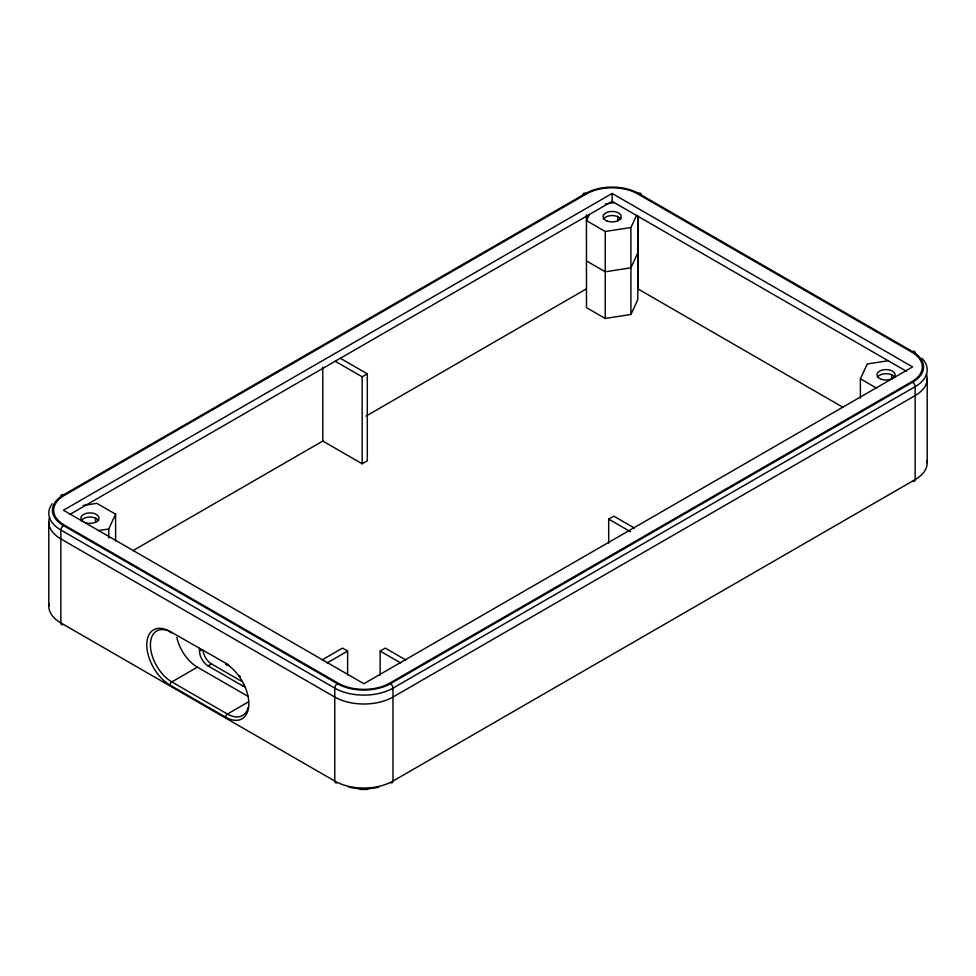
<?xml version="1.0" encoding="UTF-8"?>
<svg xmlns="http://www.w3.org/2000/svg" width="976" height="976" viewBox="0 0 976 976"><rect width="100%" height="100%" fill="white"/><g stroke="black" fill="none" stroke-linecap="round" stroke-linejoin="round"><path stroke-width="1.46" d="M48.8 606.12L48.8 522.099M927.2 462.795L927.2 378.773M108.726 537.947L108.726 528.992L115.607 514.181L96.819 503.335L83.228 505.446M589.309 214.537L586.478 220.649L605.254 231.483L630.911 227.518L636.511 215.44M637.779 253.004L630.911 267.814L605.254 271.792L586.478 260.946M586.442 214.866L586.478 307.623L605.254 318.469L630.911 314.492L637.779 299.681L637.779 215.696M860.393 398.196L860.393 378.786L867.274 363.975L888.197 360.742M60.854 496.406A3.636 2.098 60 0 1 63.428 494.917L585.588 193.455A37.527 21.667 0 0 1 638.658 193.455A3.636 2.098 -60 0 1 641.22 194.675M612.123 193.455L63.428 510.241L363.877 683.712L912.572 366.915L612.123 193.455L612.123 201.361L69.674 514.535M335.207 361.242L362.169 376.809L367.305 373.845L367.305 460.818L362.169 463.783L322.8 441.054L132.87 550.708M366.183 416.008L586.442 288.835M171.91 632.436L171.813 632.497A2.562 1.488 -60 0 1 169.995 631.448A32.83 18.959 60 0 0 146.778 644.855A32.83 18.959 60 0 0 169.995 685.067L225.627 717.189A32.83 18.959 60 0 0 248.843 703.781A32.83 18.959 60 0 0 225.627 663.57A2.562 1.488 -60 0 0 227.445 664.619A30.268 17.47 60 0 1 229.006 665.583M245.476 686.811A12.102 6.991 60 0 1 242.329 685.689L208.083 665.913A12.102 6.991 60 0 1 199.519 651.09L201.446 649.979M248.392 696.596L197.384 667.157L171.813 681.919A2.562 1.488 -60 0 0 169.995 685.067M208.083 665.913L211.511 663.936L241.462 681.236M227.847 664.388L169.995 631.448M242.329 685.689L244.037 684.701M248.526 701.866L227.445 714.042A2.562 1.488 -60 0 0 225.627 717.189M321.934 659.983L342.478 648.125L347.615 651.09L347.615 675.087M327.07 662.948L347.615 651.09M380.14 675.087L380.14 651.09L385.276 648.125L405.821 659.983M608.695 543.132L608.695 519.134L613.831 516.17L634.376 528.028M63.428 494.917A37.527 21.667 0 0 0 63.428 525.564L337.342 683.712A37.527 21.667 0 0 0 390.412 683.712L912.572 382.238A37.527 21.667 0 0 0 912.572 351.592L638.658 193.455M605.401 203.972L614.27 202.593M98.271 530.615L108.726 528.992M367.745 789.45L359.998 789.45M612.123 201.361L906.509 371.319M860.393 378.786L876.668 388.192M843.24 407.443L637.804 288.835L637.804 216.379M340.343 358.277L367.305 373.845M608.695 519.134L630.52 531.737M380.14 651.09L400.685 662.948M891.661 374.406L891.661 378.932M630.911 227.518L630.911 314.492M617.735 216.257L617.735 220.783M605.254 231.483L605.254 318.469M362.169 376.809L362.169 463.783M322.8 367.086L322.8 441.054M199.519 648.308L199.519 651.09M115.607 514.181L115.607 541.046M95.563 517.731L95.563 522.258M926.322 373.906A41.163 23.766 0 0 1 915.146 395.585L392.974 697.047A41.163 23.766 0 0 1 334.768 697.047L60.854 538.911A41.163 23.766 0 0 1 49.678 517.231M81.301 520.696A9.077 5.246 0 0 1 89.951 517.036A9.077 5.246 0 0 1 98.6 520.696M211.511 663.936A12.102 6.991 60 0 1 202.984 650.016M197.384 667.157A30.268 17.47 60 0 1 176.815 637.365M170.251 631.667A30.268 17.47 60 0 0 150.426 645.758A30.268 17.47 60 0 0 171.813 681.919L227.445 714.042A30.268 17.47 60 0 0 248.148 707.539M239.254 675.538A30.268 17.47 60 0 1 240.523 677.32M603.473 219.222A9.077 5.246 0 0 1 612.123 215.562A9.077 5.246 0 0 1 620.773 219.222M877.4 377.37A9.077 5.246 0 0 1 886.049 373.71A9.077 5.246 0 0 1 894.699 377.37M638.499 193.492A41.163 23.766 0 0 1 641.232 194.932M922.027 358.351A41.163 23.766 0 0 1 915.146 386.679L915.146 479.594A3.636 2.098 60 0 1 913.048 481.302M912.572 382.238A3.636 2.098 60 0 1 915.146 386.679L392.974 688.153A41.163 23.766 0 0 1 334.768 688.153L60.854 530.017A41.163 23.766 0 0 1 52.192 503.775M390.412 683.712A3.636 2.098 60 0 1 392.974 688.153L392.974 781.068A3.636 2.098 60 0 1 390.644 782.667M337.342 683.712A3.636 2.098 -60 0 0 334.768 688.153L334.768 781.068A3.636 2.098 -60 0 0 337.11 782.667M63.428 525.564A3.636 2.098 -60 0 0 60.854 530.017L60.854 622.92A3.636 2.098 -60 0 0 62.952 624.628M583.038 194.675A3.636 2.098 60 0 1 585.588 193.455M912.572 351.592A3.636 2.098 -60 0 1 915.134 352.812M926.98 460.343A41.163 23.766 0 0 1 915.146 479.594L392.974 781.068A41.163 23.766 0 0 1 334.768 781.068L60.854 622.92A41.163 23.766 0 0 1 49.02 603.668M378.883 787.083A37.527 21.667 0 0 1 368.074 788.754M359.668 788.754A37.527 21.667 0 0 1 348.871 787.083M586.442 193.943L64.282 495.418A36.319 20.972 0 0 0 64.282 525.064L338.196 683.212A36.319 20.972 0 0 0 389.558 683.212L911.718 381.738A36.319 20.972 0 0 0 911.718 352.092L637.804 193.943A36.319 20.972 0 0 0 586.442 193.943M85.412 522.685A9.077 5.246 0 0 0 99.027 518.146A9.077 5.246 0 0 0 85.412 513.608A9.077 5.246 0 0 0 85.412 522.685M606.804 220.918A9.077 5.246 0 0 0 621.163 217.221A9.077 5.246 0 0 0 608.426 211.89A9.077 5.246 0 0 0 606.804 220.918M881.511 379.359A9.077 5.246 0 0 0 895.126 374.821A9.077 5.246 0 0 0 881.511 370.282A9.077 5.246 0 0 0 881.511 379.359"/></g></svg>
